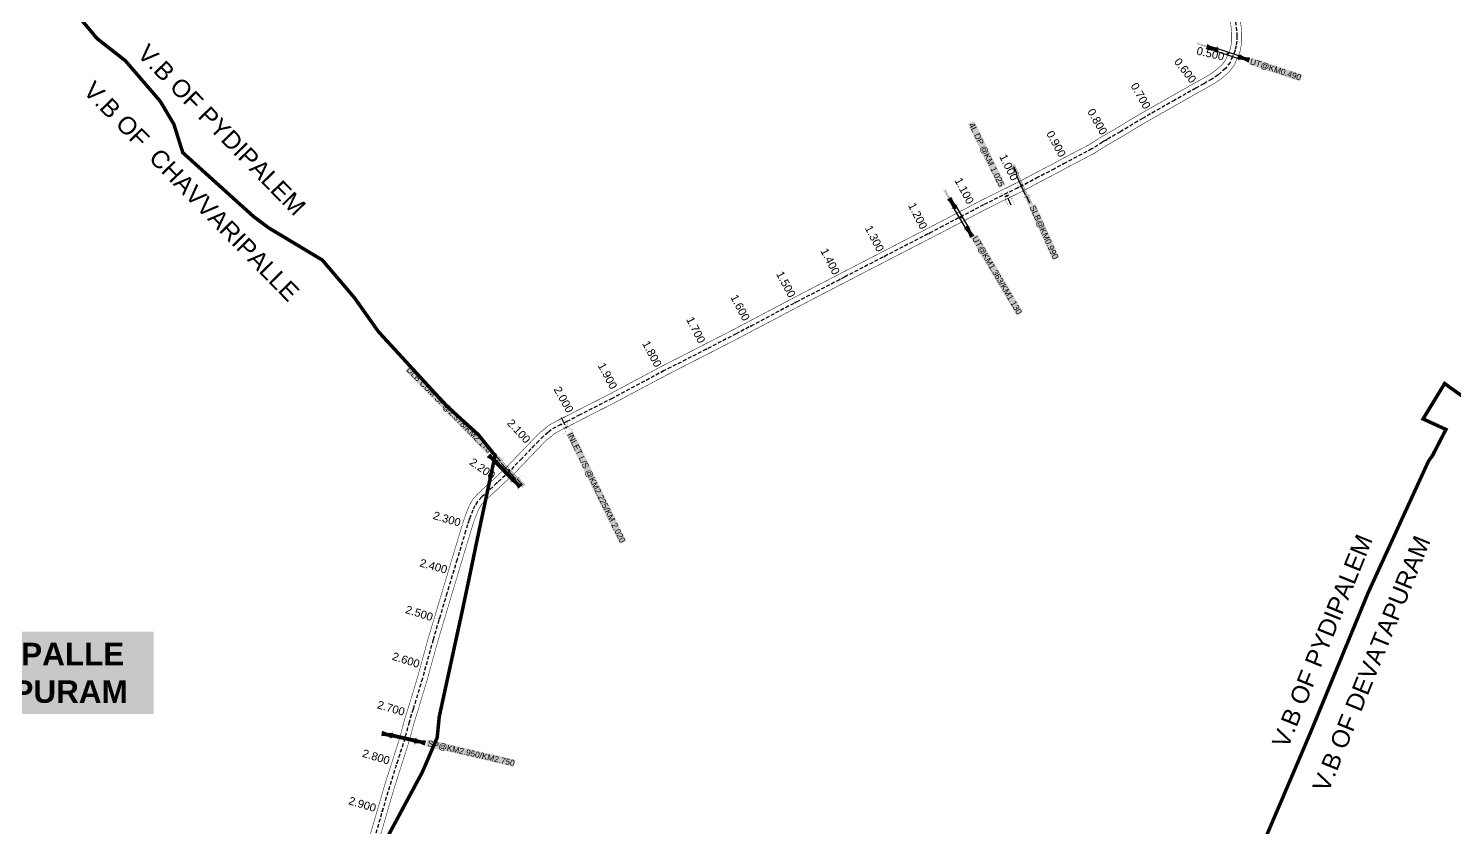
# Model space of a CAD drawing. Header units: inches. Extents: x 174104 to 230935, y 1583276 to 1631460.
# Drawn here: x 194413 to 197264, y 1624615 to 1626212 of the extents above; entities that cross this region are included whole.
import ezdxf
from ezdxf.enums import TextEntityAlignment as Align

# ---------------------------------------------------------------- set-up
doc = ezdxf.new("R2010")
doc.units = ezdxf.units.IN
doc.header["$LTSCALE"] = 15
doc.header["$MEASUREMENT"] = 0
doc.linetypes.add('ACAD_ISO02W100', pattern=[15, 12, -3])
doc.linetypes.add('HIDDEN2', pattern=[0.1875, 0.125, -0.0625])
for name, color, linetype in [('CANAL1', 7, 'Continuous'), ('CHANAGE', 1, 'Continuous'), ('POINT', 2, 'Continuous'), ('STRUCTURE', 5, 'Continuous'), ('TEXT', 1, 'Continuous'), ('text2', 7, 'Continuous'), ('VB', 72, 'Continuous'), ('VILLAGE BOUNDRY', 5, 'Continuous')]:
    doc.layers.add(name, color=color, linetype=linetype)
doc.styles.get("Standard").update_dxf_attribs({"font": 'arial.ttf'})
doc.dimstyles.get("Standard").update_dxf_attribs({"dimtxt": 0.18, "dimasz": 0.18, "dimexe": 0.18, "dimexo": 0.0625, "dimgap": 0.09, "dimtad": 0, "dimtih": 1, "dimtoh": 1, "dimdec": 4, "dimzin": 0, "dimdsep": 46, "dimtxsty": 'Standard', "dimcen": 0.09, "dimadec": 0, "dimazin": 0, "dimtfac": 1, "dimtdec": 4, "dimtofl": 0, "dimtmove": 0, "dimatfit": 3, "dimfxl": 1, "dimtolj": 1, "dimtzin": 0, "dimarcsym": 0})

# ---------------------------------------------------------------- blocks, each defined once
blk = doc.blocks.new('UT')
at = {"layer": 'STRUCTURE'}
h = blk.add_hatch(dxfattribs=at)
h.set_pattern_fill('DASH', color=150, scale=8, angle=-39.6278, style=0)
h.set_pattern_definition([(320.372247933, (-4370.464, -6260.8811), (1.40800153113, 0.132407282), [1, -1])])
h.paths.add_polyline_path([(765163, 1700681.9), (765165.6, 1700680.6), (765167.2, 1700680.3), (765169.1, 1700680), (765172.4, 1700679.6), (765176.4, 1700679.3), (765179.5, 1700679.5), (765183.1, 1700679.9), (765187.7, 1700680.9), (765188.9, 1700681.2), (765193.1, 1700682.2), (765196.1, 1700680.2), (765196.1, 1700672.2), (765193.1, 1700670.2), (765190.5, 1700670.8), (765188.1, 1700671.3), (765185.5, 1700671.8), (765183.6, 1700672.1), (765181, 1700672.5), (765180.3, 1700672.5), (765178.5, 1700672.6), (765176.7, 1700672.6), (765174.6, 1700672.5), (765172.5, 1700672.3), (765170.4, 1700672), (765168.5, 1700671.7), (765166.1, 1700671.2), (765165, 1700670.8), (765163, 1700669.7)])
h.paths.add_polyline_path([(765259.1, 1700682.2), (765256.1, 1700680.2), (765256.1, 1700672.2), (765259.1, 1700670.2), (765261.9, 1700671), (765264.4, 1700671.6), (765266.4, 1700672), (765269.1, 1700672.5), (765272.7, 1700673), (765276.1, 1700673.1), (765278.6, 1700672.9), (765281.2, 1700672.7), (765283.9, 1700672.3), (765286.4, 1700671.9), (765288, 1700671.3), (765289.2, 1700670.6), (765289.1, 1700682.7), (765287.6, 1700681.8), (765285.7, 1700681.2), (765283, 1700680.7), (765281.2, 1700680.4), (765276.7, 1700679.9), (765272.7, 1700679.9), (765268.7, 1700680.3), (765264.8, 1700681), (765261.2, 1700681.7)])
at = {"layer": 'STRUCTURE', "color": 150, "const_width": 0.628}
for points in [[(765190.1, 1700688.2), (765190.1, 1700684.2), (765196.1, 1700680.2), (765256.1, 1700680.2), (765262.1, 1700684.2), (765262.1, 1700688.2)], [(765190.1, 1700664.2), (765190.1, 1700668.2), (765196.1, 1700672.2), (765256.1, 1700672.2), (765262.1, 1700668.2), (765262.1, 1700664.2)]]:
    blk.add_lwpolyline(points, dxfattribs=at)
at = {"layer": 'STRUCTURE', "color": 150}
for points in [[(765196.1, 1700680.2), (765256.1, 1700680.2)], [(765196.1, 1700672.2), (765256.1, 1700672.2)], [(765196.1, 1700672.2), (765256.1, 1700672.2)]]:
    blk.add_lwpolyline(points, dxfattribs=at)
at = {"layer": 'STRUCTURE', "color": 0}
blk.add_circle((765226.1, 1700676.2), 1.89, dxfattribs=at)
at = {"layer": 'STRUCTURE', "color": 150}
for points in [[(765163, 1700681.9), (765164.4, 1700681.1), (765167.9, 1700680.2), (765171.2, 1700679.8), (765176.1, 1700679.4), (765184.7, 1700680.3), (765193.1, 1700682.2)], [(765289.1, 1700682.7), (765287.8, 1700681.9), (765284.3, 1700680.9), (765280.9, 1700680.4), (765276.1, 1700679.8), (765267.4, 1700680.5), (765259.1, 1700682.2)], [(765163, 1700669.7), (765164.3, 1700670.6), (765167.8, 1700671.6), (765171.2, 1700672.1), (765176, 1700672.6), (765184.7, 1700672), (765193.1, 1700670.2)], [(765289.2, 1700670.6), (765287.8, 1700671.4), (765284.2, 1700672.3), (765280.9, 1700672.7), (765276.1, 1700673.1), (765267.4, 1700672.2), (765259.1, 1700670.2)]]:
    blk.add_spline(points, degree=3, dxfattribs=at)
at = {"layer": 'STRUCTURE', "color": 0}
blk.add_text('STREAM', height=5, dxfattribs=at).set_placement((765148.2, 1700675.8), align=Align.MIDDLE_CENTER)
for points in [[(765190.9, 1700676), (765164.2, 1700675.8)], [(765289.3, 1700676.7), (765265.4, 1700676.4)]]:
    blk.add_leader(points, dimstyle='Standard', override={"dimasz": 10, "dimgap": 0.09, "dimtad": 0}, dxfattribs=at)
blk = doc.blocks.new('SLB')
at = {"layer": 'STRUCTURE'}
h = blk.add_hatch(dxfattribs=at)
h.set_pattern_fill('DOTS', color=6, scale=20, angle=320.3722, style=0)
h.set_pattern_definition([(320.372247934, (-159.4327, -72.9564), (1.2786241598, 0.5641323054), [0, -1.25])])
h.paths.add_polyline_path([(769699.5, 1706871.1), (769699.5, 1706861.1), (769729.1, 1706861.1), (769732.1, 1706863.1), (769792.1, 1706863.1), (769795.1, 1706861.1), (769824.7, 1706861.1), (769824.7, 1706871.1), (769795.1, 1706871.1), (769792.1, 1706869.1), (769732.1, 1706869.1), (769729.1, 1706871.1)])
at = {"layer": 'STRUCTURE', "color": 6, "linetype": 'ACAD_ISO02W100', "ltscale": 0.5, "const_width": 0.5}
for points in [[(769699.5, 1706871.1), (769729.1, 1706871.1)], [(769795.1, 1706871.1), (769824.7, 1706871.1)], [(769699.5, 1706861.1), (769729.1, 1706861.1)], [(769795.1, 1706861.1), (769824.7, 1706861.1)]]:
    blk.add_lwpolyline(points, dxfattribs=at)
at = {"layer": 'STRUCTURE', "color": 6, "const_width": 0.628}
for points in [[(769726.1, 1706877.1), (769726.1, 1706873.1), (769732.1, 1706869.1), (769792.1, 1706869.1), (769798.1, 1706873.1), (769798.1, 1706877.1)], [(769726.1, 1706855.1), (769726.1, 1706859.1), (769732.1, 1706863.1), (769792.1, 1706863.1), (769798.1, 1706859.1), (769798.1, 1706855.1)]]:
    blk.add_lwpolyline(points, dxfattribs=at)
at = {"layer": 'STRUCTURE', "color": 6}
blk.add_lwpolyline([(769732.1, 1706863.1), (769792.1, 1706863.1)], dxfattribs=at)
blk.add_lwpolyline([(769732.1, 1706863.1), (769792.1, 1706863.1)], dxfattribs=at)
at = {"layer": 'STRUCTURE', "color": 0}
blk.add_circle((769762.1, 1706866.1), 1.24, dxfattribs=at)
for points in [[(769703.8, 1706866), (769726.7, 1706866)], [(769818.6, 1706865.8), (769795.7, 1706865.8)]]:
    blk.add_leader(points, dimstyle='Standard', override={"dimasz": 10, "dimgap": 0.09, "dimtad": 0}, dxfattribs=at)
blk = doc.blocks.new('PIPE C')
at = {"layer": 'STRUCTURE'}
h = blk.add_hatch(dxfattribs=at)
h.set_pattern_fill('DASH', color=256, scale=5.6, angle=-90, style=0)
h.set_pattern_definition([(270, (-1194663.9188, 538833.8274), (0.7, -0.7), [0.7, -0.7])])
edge = h.paths.add_edge_path()
edge.add_spline(control_points=[(4.6, -44.2), (4.4, -43.9), (3.7, -42.8), (3.2, -40.8), (2.9, -38.1), (2.3, -34.2), (2.9, -29), (3.8, -25), (4.2, -23.1)], knot_values=[0, 0, 0, 0, 1.613557, 5.24513, 8.624976, 13.470124, 22.190216, 30.746377, 30.746377, 30.746377, 30.746377], degree=3, periodic=0)
edge.add_line((4.2, -23.1), (2.8, -21))
edge.add_line((2.8, -21), (2.8, 21))
edge.add_line((2.8, 21), (4.2, 23.1))
edge.add_spline(control_points=[(4.2, 23.1), (3.7, 25), (2.7, 28.9), (2, 34.1), (2.4, 38), (2.7, 40.8), (3.1, 42.8), (3.8, 43.8), (4, 44.2)], knot_values=[0, 0, 0, 0, 8.556161, 17.276253, 22.121402, 25.501247, 29.13282, 30.746377, 30.746377, 30.746377, 30.746377], degree=3, periodic=0)
edge.add_line((4, 44.2), (-4.6, 44.2))
edge.add_spline(control_points=[(-4.6, 44.2), (-4.4, 43.9), (-3.7, 42.8), (-3.2, 40.8), (-2.9, 38.1), (-2.3, 34.2), (-2.9, 29), (-3.8, 25), (-4.2, 23.1)], knot_values=[0, 0, 0, 0, 1.613557, 5.24513, 8.624976, 13.470124, 22.190216, 30.746377, 30.746377, 30.746377, 30.746377], degree=3, periodic=0)
edge.add_line((-4.2, 23.1), (-2.8, 21))
edge.add_line((-2.8, 21), (-2.8, -21))
edge.add_line((-2.8, -21), (-4.2, -23.1))
edge.add_spline(control_points=[(-4.2, -23.1), (-3.7, -25), (-2.7, -28.9), (-2, -34.1), (-2.4, -38), (-2.7, -40.8), (-3.1, -42.8), (-3.8, -43.8), (-4, -44.2)], knot_values=[0, 0, 0, 0, 8.556161, 17.276253, 22.121402, 25.501247, 29.13282, 30.746377, 30.746377, 30.746377, 30.746377], degree=3, periodic=0)
edge.add_line((-4, -44.2), (4.6, -44.2))
blk.add_circle((0, 0), 0.657)
at = {"layer": 'STRUCTURE', "const_width": 0.44}
for points in [[(-8.4, 25.2), (-5.6, 25.2), (-2.8, 21), (-2.8, -21), (-5.6, -25.2), (-8.4, -25.2)], [(8.4, 25.2), (5.6, 25.2), (2.8, 21), (2.8, -21), (5.6, -25.2), (8.4, -25.2)]]:
    blk.add_lwpolyline(points, dxfattribs=at)
at = {"layer": 'STRUCTURE', "color": 3}
for points in [[(-2.8, 21), (-2.8, -21)], [(-2.8, 21), (-2.8, -21)], [(2.8, 21), (2.8, -21)]]:
    blk.add_lwpolyline(points, dxfattribs=at)
at = {"layer": 'STRUCTURE'}
for points in [[(-4.6, 44.2), (-4, 43.2), (-3.3, 40.8), (-2.9, 38.4), (-2.5, 35.1), (-3, 29), (-4.2, 23.1)], [(4, 44.2), (3.4, 43.2), (2.8, 40.7), (2.5, 38.4), (2.2, 35), (2.8, 28.9), (4.2, 23.1)], [(-4, -44.2), (-3.4, -43.2), (-2.8, -40.7), (-2.5, -38.4), (-2.2, -35), (-2.8, -28.9), (-4.2, -23.1)], [(4.6, -44.2), (4, -43.2), (3.3, -40.8), (2.9, -38.4), (2.5, -35.1), (3, -29), (4.2, -23.1)]]:
    blk.add_spline(points, degree=3, dxfattribs=at)
at = {"layer": 'STRUCTURE', "color": 0}
for points in [[(-0.2, 44.3), (-0.2, 28.7)], [(0, -23.2), (0, -38.9)]]:
    blk.add_leader(points, dimstyle='Standard', override={"dimscale": 0.062085, "dimtxt": 50, "dimasz": 100, "dimgap": 0.09, "dimtad": 0, "dimzin": 2}, dxfattribs=at)
blk = doc.blocks.new('OT')
at = {"layer": 'STRUCTURE', "color": 190}
for points, const_width in [([(769751.4, 1706595.8), (769729.4, 1706595.8)], 0.5), ([(769775.2, 1706601.8), (769775.2, 1706597.8), (769769.2, 1706593.8), (769761.8, 1706593.8), (769754.4, 1706593.8), (769748.4, 1706597.8), (769748.4, 1706601.8)], 0.5), ([(769761.8, 1706593.8), (769761.8, 1706581)], 2.5), ([(769751.4, 1706579), (769729.4, 1706579)], 0.5), ([(769748.4, 1706573), (769748.4, 1706577), (769754.4, 1706581), (769761.8, 1706581), (769761.8, 1706581), (769761.8, 1706581), (769769.2, 1706581), (769775.2, 1706577), (769775.2, 1706573)], 0.5)]:
    blk.add_lwpolyline(points, dxfattribs=dict(at, const_width=const_width))
at = {"layer": 'STRUCTURE', "color": 0}
blk.add_circle((769761.8, 1706587.4), 1.87, dxfattribs=at)
blk.add_leader([(769732.6, 1706587.4), (769753.8, 1706587.4)], dimstyle='Standard', override={"dimasz": 10, "dimgap": 0.09, "dimtad": 0}, dxfattribs=at)

msp = doc.modelspace()

# ---------------------------------------------------------------- linework, layer by layer
at = {"layer": 'CANAL1', "color": 200, "const_width": 1}
for points in [[(196816.1287, 1626224.57686), (196818.42521, 1626203.26864), (196818.46061, 1626196.61399), (196818.51638, 1626187.16575), (196817.35174, 1626179.06602), (196815.77193, 1626171.33055), (196810.92601, 1626159.68224), (196806.57228, 1626149.17896), (196798.51356, 1626138.65235), (196785.00435, 1626126.91374), (196773.51442, 1626119.04993), (196758.03715, 1626110.24029), (196741.72095, 1626101.29501), (196699.77203, 1626077.42928), (196635.25456, 1626040.8502), (196591.11064, 1626014.17348), (196555.07574, 1625993.35414), (196533.77228, 1625979.57392), (196481.29792, 1625952.21772), (196459.27411, 1625940.22123), (196426.66975, 1625923.25698), (196396.20363, 1625906.94931), (196317.76642, 1625868.15939), (196236.5325, 1625825.4453), (196039.66055, 1625723.67318), (195948.68566, 1625676.45908), (195823.26338, 1625610.24792), (195679.55374, 1625536.68558), (195575.47413, 1625481.23348), (195510.61126, 1625448.21554), (195484.96843, 1625435.01383), (195473.01315, 1625429.10336), (195452.60557, 1625418.03883), (195445.59227, 1625411.83248), (195436.01849, 1625404.45492), (195426.18179, 1625394.63229), (195392.20819, 1625359.08662), (195367.42814, 1625333.2679), (195312.32755, 1625282.38664), (195302.65764, 1625272.29006), (195296.66354, 1625262.20154), (195292.51224, 1625253.07065), (195287.37259, 1625240.24065), (195285.03764, 1625233.73115), (195277.66725, 1625210.19015), (195260.41078, 1625153.23047), (195240.26521, 1625085.81802), (195212.40815, 1624992.63637), (195191.04924, 1624915.00058), (195172.57177, 1624853.88812), (195164.46148, 1624827.93824), (195156.08216, 1624795.75956), (195125.38051, 1624699.43614), (195090.03511, 1624578.12156)], [(196835.98258, 1626227.00731), (196838.4195, 1626204.39631), (196838.46032, 1626196.72035), (196838.52483, 1626185.79398), (196837.06465, 1626175.63884), (196834.98049, 1626165.43388), (196829.39673, 1626152.012), (196824.04502, 1626139.1011), (196813.16191, 1626124.88516), (196797.25196, 1626111.06047), (196784.12729, 1626102.07784), (196767.79191, 1626092.77976), (196751.47389, 1626083.83349), (196709.64909, 1626060.03836), (196645.36067, 1626023.58914), (196601.28633, 1625996.95447), (196565.51626, 1625976.28814), (196543.84841, 1625962.27221), (196490.70492, 1625934.56718), (196468.67407, 1625922.56686), (196436.00492, 1625905.56889), (196405.35809, 1625889.1645), (196326.85472, 1625850.34186), (196245.77877, 1625807.71083), (196048.85911, 1625705.91404), (195957.96064, 1625658.73961), (195832.48876, 1625592.50227), (195688.81303, 1625518.95728), (195584.71354, 1625463.49459), (195519.7251, 1625430.41273), (195493.97814, 1625417.15742), (195482.21452, 1625411.34169), (195464.14783, 1625401.54634), (195458.33797, 1625396.40497), (195449.24262, 1625389.39609), (195440.47886, 1625380.64486), (195406.65202, 1625345.25274), (195381.43976, 1625318.9837), (195326.34695, 1625268.10961), (195318.68354, 1625260.10807), (195314.41697, 1625252.92712), (195310.90803, 1625245.2091), (195306.07449, 1625233.14324), (195304.00157, 1625227.36426), (195296.78129, 1625204.30272), (195279.5626, 1625147.46772), (195259.42785, 1625080.09145), (195231.63326, 1624987.1188), (195210.26608, 1624909.45296), (195191.68893, 1624848.0108), (195183.69462, 1624822.43202), (195175.30109, 1624790.19875), (195144.51206, 1624693.60117), (195109.20895, 1624572.43175)]]:
    msp.add_lwpolyline(points, dxfattribs=at)
at = {"layer": 'CANAL1', "color": 1, "linetype": 'HIDDEN2', "ltscale": 4}
msp.add_lwpolyline([(196826.05564, 1626225.79209), (196828.42235, 1626203.83247), (196828.46046, 1626196.66717), (196828.52061, 1626186.47986), (196827.20819, 1626177.35243), (196825.37621, 1626168.38221), (196820.16137, 1626155.84712), (196815.30865, 1626144.14003), (196805.83773, 1626131.76875), (196791.12816, 1626118.9871), (196778.82085, 1626110.56388), (196762.91453, 1626101.51002), (196746.59742, 1626092.56425), (196704.71056, 1626068.73382), (196640.30762, 1626032.21967), (196596.19849, 1626005.56398), (196560.296, 1625984.82114), (196538.81035, 1625970.92306), (196486.00142, 1625943.39245), (196463.97409, 1625931.39405), (196431.33733, 1625914.41294), (196400.78086, 1625898.0569), (196322.31057, 1625859.25062), (196241.15563, 1625816.57806), (196044.25983, 1625714.79361), (195953.32315, 1625667.59935), (195827.87607, 1625601.3751), (195684.18339, 1625527.82143), (195580.09383, 1625472.36404), (195515.16818, 1625439.31414), (195489.47329, 1625426.08563), (195477.61384, 1625420.22252), (195458.3767, 1625409.79259), (195451.96512, 1625404.11872), (195442.63056, 1625396.9255), (195433.33033, 1625387.63857), (195399.4301, 1625352.16968), (195374.43395, 1625326.1258), (195319.33725, 1625275.24813), (195310.67059, 1625266.19906), (195305.54025, 1625257.56433), (195301.71014, 1625249.13988), (195296.72354, 1625236.69194), (195294.5196, 1625230.5477), (195287.22427, 1625207.24644), (195269.98669, 1625150.34909), (195249.84653, 1625082.95474), (195222.02071, 1624989.87759), (195200.65766, 1624912.22677), (195182.13035, 1624850.94946), (195174.07805, 1624825.18513), (195165.69163, 1624792.97916), (195134.94628, 1624696.51866), (195099.62203, 1624575.27665)], dxfattribs=at)
at = {"layer": 'POINT'}
for p in [(196811, 1626162, 2), (196399, 1625899, 3), (196369, 1625877, 4), (196277, 1625834), (195479, 1625433, 5), (195365, 1625327, 7), (195374, 1625329, 6), (195163, 1624793, 8)]:
    msp.add_point(p, dxfattribs=at)
at = {"layer": 'text2', "color": 3}
for p in [(196818.31815, 1626151.40039), (196741.77107, 1626089.81842), (196654.54648, 1626040.2926), (196568.14566, 1625989.35632), (196480.64855, 1625940.47671), (196391.93558, 1625893.6826), (196302.28026, 1625848.71837), (196213.40018, 1625802.23), (196124.29744, 1625756.16871), (196035.20222, 1625710.0929), (195946.19962, 1625663.83879), (195857.49676, 1625617.01204), (195768.40518, 1625570.93303), (195679.16196, 1625525.14609), (195590.63808, 1625477.98186), (195501.38435, 1625432.2178), (195420.68214, 1625374.40512), (195349.8607, 1625303.43425), (195292.43039, 1625223.87477), (195263.27836, 1625127.90122), (195234.55305, 1625031.79816), (195207.02006, 1624935.35296), (195178.46062, 1624839.2077), (195149.79909, 1624743.11786), (195120.56987, 1624647.17508)]:
    msp.add_point(p, dxfattribs=at)
at = {"layer": 'VILLAGE BOUNDRY', "linetype": 'HIDDEN2', "ltscale": 20, "const_width": 7}
for points in [[(194506.69152, 1626244.01863), (194550.57988, 1626191.61038), (194606.88096, 1626147.49732), (194676.64438, 1626066.51551), (194703.92619, 1626020.50076), (194721.88784, 1625963.48145), (194863.33319, 1625835.80343), (194893.79255, 1625813.06939), (195000.5911, 1625749.01385), (195064.85655, 1625673.57626), (195112.97455, 1625605.61353), (195249.21563, 1625457.31385), (195312.67607, 1625399.78169), (195345.99478, 1625358.10503), (195309.31088, 1625185.68708), (195297.59018, 1625128.88508), (195281.66438, 1625053.2651), (195234.54484, 1624836.64048), (195230.31062, 1624794.40666), (195200.48198, 1624724.93206), (195109.32057, 1624555.25655)], [(197318.26683, 1625448.64559), (197244.11449, 1625502.05586), (197201.00725, 1625431.22279), (197246.72098, 1625410.26979), (197220.17454, 1625358.64981), (197211.80289, 1625346.87974), (197091.098, 1625083.64396), (196975.97185, 1624804.3087), (196871.59978, 1624559.65725), (196756.83038, 1624280.78913), (196711.05472, 1624110.9186), (196648.89861, 1623921.13137), (196631.92531, 1623878.82882), (196577.28522, 1623706.45908), (196575.10613, 1623698.98627), (196487.08447, 1623427.65838)]]:
    msp.add_lwpolyline(points, dxfattribs=at)

# ---------------------------------------------------------------- block references
at = {"layer": 'STRUCTURE', "color": 0}
for name, p, xscale, yscale, zscale, rotation in [('UT', (-683719.63135, 662407.68979, 2), 0.7000000000000002, 0.7000000000000002, 0.7000000000000002, 341.809282471285), ('SLB', (-1114288.98035, 1626611.58761, 3), 0.7, 0.7, 0.7, 294.2432622862993), ('UT', (-1101163.38163, 1481594.54871), 0.7, 0.7, 0.7, 300.5692089377033), ('OT', (1506277.18897, 1665597.20647, 4), 0.7, 0.7, 0.7, 116.0147506555133), ('OT', (-1114396.13595, 1584911.70227), 0.6999999999999997, 0.6999999999999997, 0.6999999999999997, 296.0489707909076), ('SLB', (-1048440.06942, 1212013.07926, 6), 0.7, 0.7, 0.7, 312.6559148099499)]:
    msp.add_blockref(name, p, dxfattribs=dict(at, xscale=xscale, yscale=yscale, zscale=zscale, rotation=rotation))
at = {"layer": 'text2', "color": 3}
for p, rotation in [((195365, 1625327, 7), 224.591208901443), ((195163, 1624793, 8), 256.8529495406714)]:
    msp.add_blockref('PIPE C', p, dxfattribs=dict(at, rotation=rotation))

# ---------------------------------------------------------------- texts
at = {"layer": 'CHANAGE'}
for s, rotation, p in [('0.500', 347.02001179, (196803.36662, 1626155.33845)), ('0.600', 308.07136156, (196742.94459, 1626105.84789)), ('0.700', 299.55167558, (196650.39596, 1626052.87778)), ('0.800', 300.0173895, (196564.06292, 1626001.44916)), ('0.900', 298.57736192, (196480.99714, 1625956.6258)), ('1.000', 296.31399188, (196385.53328, 1625909.32492)), ('1.100', 297.73610827, (196297.06699, 1625862.61357)), ('1.200', 297.33651233, (196203.83924, 1625812.36849)), ('1.300', 297.33651236, (196117.31002, 1625767.13092)), ('1.400', 297.42838335, (196028.89303, 1625721.39969)), ('1.500', 297.82983664, (195940.45982, 1625675.76343)), ('1.600', 297.82983609, (195848.99971, 1625629.14047)), ('1.700', 297.10707967, (195760.13214, 1625584.36317)), ('1.800', 298.04803821, (195672.87115, 1625536.62457)), ('1.900', 298.04803825, (195584.16212, 1625492.70632)), ('2.000', 299.24169412, (195496.81982, 1625445.63104)), ('2.100', 312.72015899, (195412.41777, 1625386.36193)), ('2.200', 324.79886864, (195343.70032, 1625315.75797)), ('2.300', 343.35573472, (195276.70262, 1625223.36663)), ('2.400', 344.61752373, (195250.02075, 1625129.56237)), ('2.500', 342.64404839, (195221.19689, 1625034.59264)), ('2.600', 342.3210962, (195194.69974, 1624940.85701)), ('2.700', 343.75634585, (195165.05156, 1624845.18519)), ('2.800', 343.18727256, (195135.05918, 1624747.73897)), ('2.900', 343.18727256, (195107.64833, 1624652.85311))]:
    msp.add_text(s, height=16, rotation=rotation, dxfattribs=at).set_placement(p, align=Align.MIDDLE_RIGHT)
at = {"layer": 'STRUCTURE', "color": 5, "char_height": 12, "attachment_point": 1, "bg_fill": 1, "box_fill_scale": 1.1, "bg_fill_color": 7, "bg_fill_true_color": 16777215, "bg_fill_transparency": 0}
for s, insert, width, rotation in [('UT@KM0.490', (196857.50234, 1626152.24019, 2), 105.7789359, 341.80928247), ('4L DP @KM 1.025', (196303.47532, 1626025.095), 139.4706139, 296.01475066), ('SLB@KM0.990', (196425.1679, 1625859.76122, 3), 115.1186357, 294.24326229), ('UT@KM1.363/KM1.130', (196309.44191, 1625798.38047), 177.5333697, 300.56920894), ('DLB CUM SP@2.378/KM2.170', (195176.51726, 1625536.50667), 232.5074488, 314.5912089), ('INLET L/S @KM2.225/KM 2.020', (195500.59458, 1625405.4494), 241.8307776, 296.04897079), ('\\pi0.87307;SP@KM2.950/KM2.750', (195212.17739, 1624789.3393, 8), 177.5497408, 346.85294954)]:
    msp.add_mtext(s, dxfattribs=dict(at, insert=insert, width=width, rotation=rotation))
at = {"layer": 'TEXT', "insert": (193742.24929, 1624983.75623), "char_height": 45, "width": 898.8798653, "attachment_point": 1, "bg_fill": 1, "box_fill_scale": 1.5, "bg_fill_color": 50, "bg_fill_transparency": 0}
msp.add_mtext('{\\fArial|b1|i0|c0|p34;\\C5;VILLAGE : CHAVVARIPALLE\\PMANDAL : SIMHADRIPURAM}', dxfattribs=at)
at = {"layer": 'VB', "color": 1}
for s, rotation, p in [('V.B OF PYDIPALEM', 314.33618031, (194641.22399, 1626171.49842)), ('V.B OF  CHAVVARIPALLE', 314.33618031, (194533.2802, 1626097.32151)), ('V.B OF PYDIPALEM', 67.88113442, (196914.1199, 1624777.26978)), ('V.B OF DEVATAPURAM ', 67.88113442, (196994.90305, 1624689.05672))]:
    msp.add_text(s, height=35, rotation=rotation, dxfattribs=at).set_placement(p, align=Align.MIDDLE_LEFT)

doc.saveas('drawing.dxf')
